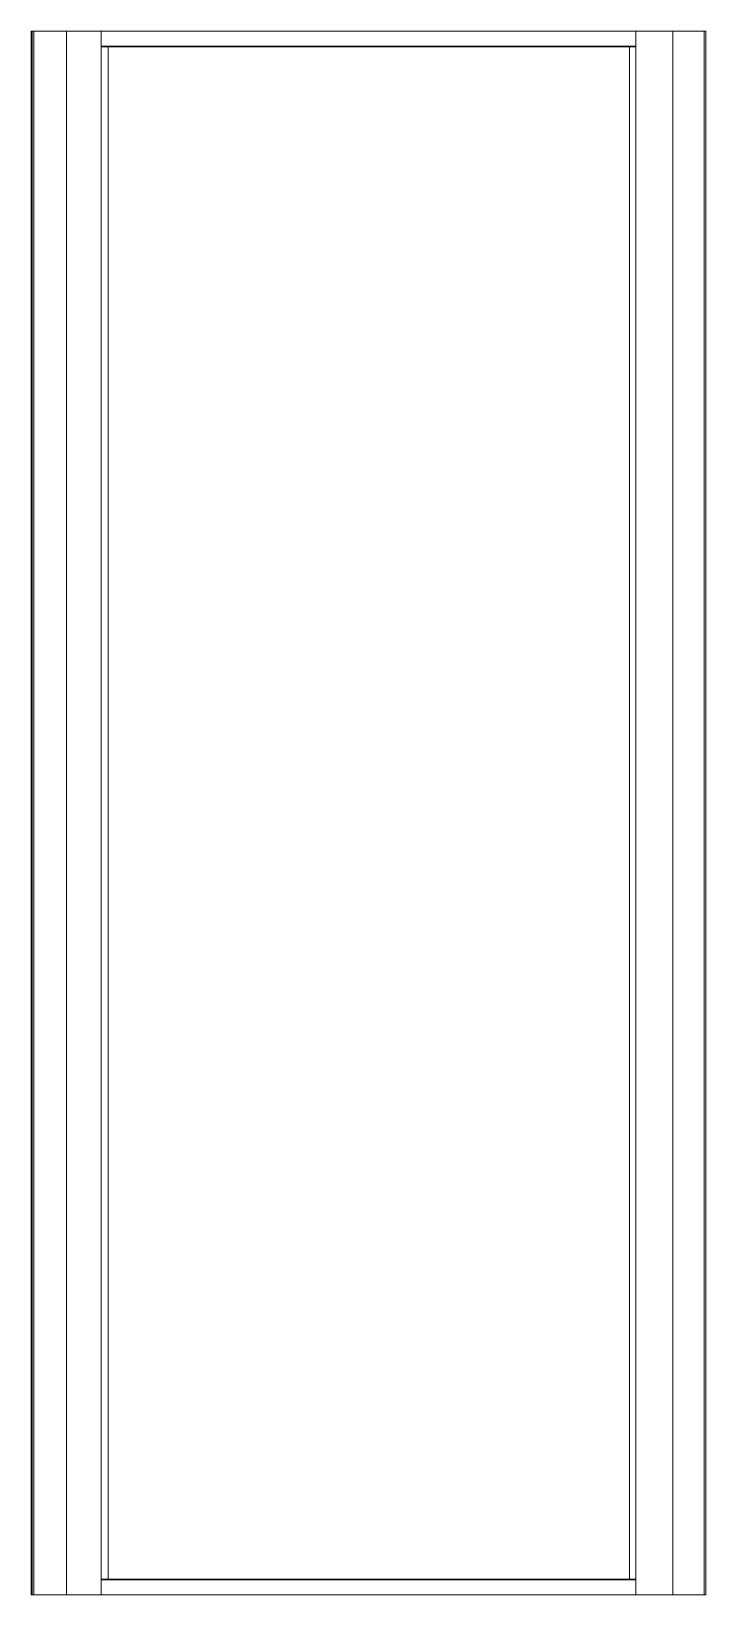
# Model space of a CAD drawing. Header units: millimetres. Extents: x -411 to 409, y 14 to 1914.
import ezdxf

# ---------------------------------------------------------------- set-up
doc = ezdxf.new("R2010")
doc.units = ezdxf.units.MM
doc.header["$MEASUREMENT"] = 0
doc.layers.add('CADA CA TWD PAROI FIXE 1', color=251, linetype='Continuous')
doc.layers.add('CADA CA TWD PAROI FIXE 2', color=9, linetype='Continuous')

msp = doc.modelspace()

# ---------------------------------------------------------------- linework, layer by layer
at = {"layer": 'CADA CA TWD PAROI FIXE 1', "color": 251, "linetype": 'Continuous', "lineweight": 0}
for p, q in [((-411, 14.1), (-411, 1914.1)), ((-411, 1914.1), (-411, 1914.1)), ((-410, 1914.1), (-411, 1914.1)), ((-411, 14.1), (-411, 1914.1)), ((-411, 1914.1), (-411, 1914.1)), ((-411, 1914.1), (-411, 1914.1)), ((-411, 32.3), (-411, 1914.1)), ((-410, 14.1), (-410, 1914.1)), ((-408, 1914.1), (-410, 1914.1)), ((-368, 1914.1), (-408, 1914.1)), ((-408, 1914.1), (-408, 14.1)), ((-408, 1914.1), (-408, 1914.1)), ((-408, 1904.9), (-408, 14.1)), ((-407, 1914.1), (-398.8, 1914.1)), ((-407, 1914.1), (-407, 1914.1)), ((-398.8, 1914.1), (-392.7, 1914.1)), ((-392.7, 1914.1), (-392.7, 1914.1)), ((-368, 14.1), (-368, 1914.1)), ((-326, 1914.1), (-368, 1914.1)), ((-326, 1914.1), (-326, 14.1)), ((-326, 1914.1), (324, 1914.1)), ((-326, 1914.1), (-326, 1914.1)), ((-326, 1914.1), (-326, 1914.1)), ((324, 14.1), (324, 1914.1)), ((369, 1914.1), (324, 1914.1)), ((324, 1895.9), (324, 1914.1)), ((369, 14.1), (369, 1914.1)), ((407.1, 1914.1), (369, 1914.1)), ((407.1, 1792.6), (407.1, 1914.1)), ((407.1, 14.1), (407.1, 1914.1)), ((409, 1914.1), (407.1, 1914.1)), ((409, 1914.1), (409, 14.1)), ((-326, 1895.9), (324, 1895.9)), ((-326, 1895), (324, 1895)), ((324, 1895.4), (324, 1895.9)), ((324, 1895.1), (324, 1895.4)), ((324, 1895), (324, 1895.1)), ((324, 33.1), (-326, 33.1)), ((324, 32.3), (-326, 32.3)), ((-411, 14.1), (-410, 14.1)), ((-410, 14.1), (-408, 14.1)), ((-409.1, 14.1), (-408, 14.1)), ((-408, 14.1), (-368, 14.1)), ((-408, 14.1), (-408, 14.1)), ((-408, 14.1), (-407, 14.1)), ((-407, 14.1), (-407, 14.1)), ((-407, 14.1), (-407, 14.1)), ((-406.1, 14.1), (-407, 14.1)), ((-387, 14.1), (-407, 14.1)), ((-407, 14.1), (-407, 14.1)), ((-407, 14.1), (-407, 14.1)), ((-407, 14.1), (-407, 14.1)), ((-398.8, 14.1), (-407, 14.1)), ((-392.7, 14.1), (-398.8, 14.1)), ((-398.8, 14.1), (-398.8, 14.1)), ((-392.7, 14.1), (-392.7, 14.1)), ((-391.7, 14.1), (-338.1, 14.1)), ((-388, 14.1), (-388.5, 14.1)), ((-371, 14.1), (-326, 14.1)), ((-326, 14.1), (-326, 14.1)), ((324, 14.1), (-326, 14.1)), ((-326, 14.1), (-326, 14.1)), ((324, 14.1), (324, 14.1)), ((324, 14.1), (369, 14.1)), ((369, 14.1), (407.1, 14.1)), ((407.1, 14.1), (409, 14.1))]:
    msp.add_line(p, q, dxfattribs=at)
at = {"layer": 'CADA CA TWD PAROI FIXE 1', "color": 251, "linetype": 'Continuous', "lineweight": 0, "flags": 128}
for points in [[(-398.8, 1914.1), (-398.8, 1914.1), (-398.8, 1914.1)], [(-398.8, 14.1), (-398.8, 14.1), (-398.8, 14.1)], [(-398.8, 14.1), (-398.8, 14.1), (-398.8, 14.1), (-398.8, 14.1)], [(-326, 14.1), (-338.1, 14.1), (-338.1, 14.1)]]:
    msp.add_lwpolyline(points, dxfattribs=at)
at = {"layer": 'CADA CA TWD PAROI FIXE 2', "color": 9, "linetype": 'Continuous', "lineweight": 0}
for p, q in [((-317.6, 1895), (-317.6, 33.1)), ((316.4, 33.1), (316.4, 1895))]:
    msp.add_line(p, q, dxfattribs=at)

doc.saveas('drawing.dxf')
